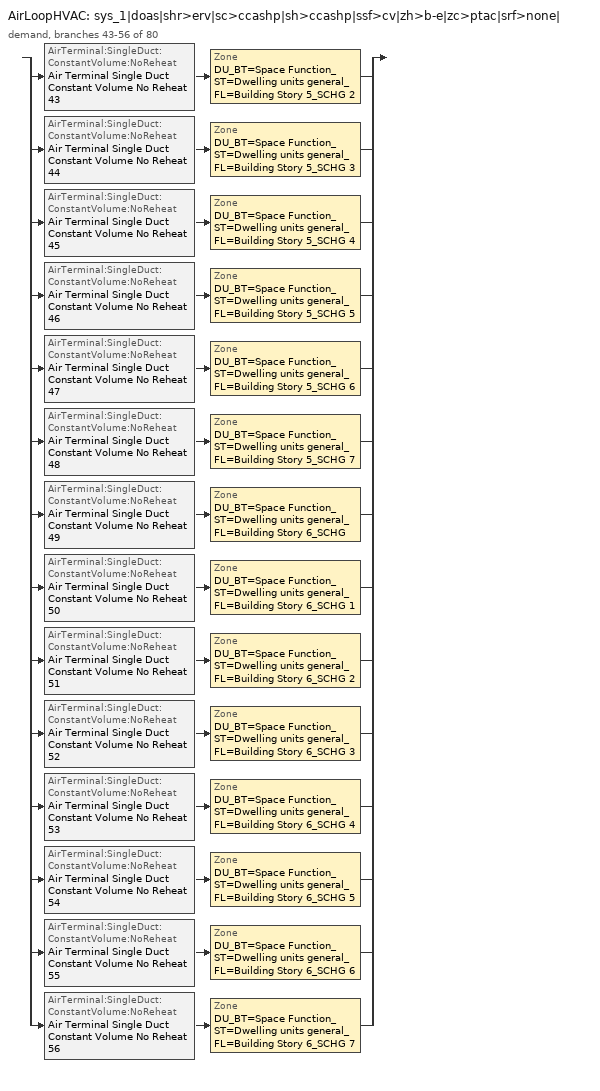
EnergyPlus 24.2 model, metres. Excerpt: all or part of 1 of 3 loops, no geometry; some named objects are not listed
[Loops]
AirLoopHVAC 'sys_1|doas|shr>erv|sc>ccashp|sh>ccashp|ssf>cv|zh>b-e|zc>ptac|srf>none|'
 demand, branches 43-56 of 80: split
  | AirTerminal:SingleDuct:ConstantVolume:NoReheat 'Air Terminal Single Duct Constant Volume No Reheat 43' > Zone 'DU_BT=Space Function_ST=Dwelling units general_FL=Building Story 5_SCHG 2'
  | AirTerminal:SingleDuct:ConstantVolume:NoReheat 'Air Terminal Single Duct Constant Volume No Reheat 44' > Zone 'DU_BT=Space Function_ST=Dwelling units general_FL=Building Story 5_SCHG 3'
  | AirTerminal:SingleDuct:ConstantVolume:NoReheat 'Air Terminal Single Duct Constant Volume No Reheat 45' > Zone 'DU_BT=Space Function_ST=Dwelling units general_FL=Building Story 5_SCHG 4'
  | AirTerminal:SingleDuct:ConstantVolume:NoReheat 'Air Terminal Single Duct Constant Volume No Reheat 46' > Zone 'DU_BT=Space Function_ST=Dwelling units general_FL=Building Story 5_SCHG 5'
  | AirTerminal:SingleDuct:ConstantVolume:NoReheat 'Air Terminal Single Duct Constant Volume No Reheat 47' > Zone 'DU_BT=Space Function_ST=Dwelling units general_FL=Building Story 5_SCHG 6'
  | AirTerminal:SingleDuct:ConstantVolume:NoReheat 'Air Terminal Single Duct Constant Volume No Reheat 48' > Zone 'DU_BT=Space Function_ST=Dwelling units general_FL=Building Story 5_SCHG 7'
  | AirTerminal:SingleDuct:ConstantVolume:NoReheat 'Air Terminal Single Duct Constant Volume No Reheat 49' > Zone 'DU_BT=Space Function_ST=Dwelling units general_FL=Building Story 6_SCHG'
  | AirTerminal:SingleDuct:ConstantVolume:NoReheat 'Air Terminal Single Duct Constant Volume No Reheat 50' > Zone 'DU_BT=Space Function_ST=Dwelling units general_FL=Building Story 6_SCHG 1'
  | AirTerminal:SingleDuct:ConstantVolume:NoReheat 'Air Terminal Single Duct Constant Volume No Reheat 51' > Zone 'DU_BT=Space Function_ST=Dwelling units general_FL=Building Story 6_SCHG 2'
  | AirTerminal:SingleDuct:ConstantVolume:NoReheat 'Air Terminal Single Duct Constant Volume No Reheat 52' > Zone 'DU_BT=Space Function_ST=Dwelling units general_FL=Building Story 6_SCHG 3'
  | AirTerminal:SingleDuct:ConstantVolume:NoReheat 'Air Terminal Single Duct Constant Volume No Reheat 53' > Zone 'DU_BT=Space Function_ST=Dwelling units general_FL=Building Story 6_SCHG 4'
  | AirTerminal:SingleDuct:ConstantVolume:NoReheat 'Air Terminal Single Duct Constant Volume No Reheat 54' > Zone 'DU_BT=Space Function_ST=Dwelling units general_FL=Building Story 6_SCHG 5'
  | AirTerminal:SingleDuct:ConstantVolume:NoReheat 'Air Terminal Single Duct Constant Volume No Reheat 55' > Zone 'DU_BT=Space Function_ST=Dwelling units general_FL=Building Story 6_SCHG 6'
  | AirTerminal:SingleDuct:ConstantVolume:NoReheat 'Air Terminal Single Duct Constant Volume No Reheat 56' > Zone 'DU_BT=Space Function_ST=Dwelling units general_FL=Building Story 6_SCHG 7'
[ZoneControl:Thermostat] Temperature Difference Between Cutout And Setpoint {deltaC}=0
Name | Zone or ZoneList | Control Type Schedule | Control 1
DU_BT=Space Function_ST=Dwelling units general_FL=Building Story 5_SCHG 2 Thermostat | DU_BT=Space Function_ST=Dwelling units general_FL=Building Story 5_SCHG 2 | DU_BT=Space Function_ST=Dwelling units general_FL=Building Story 5_SCHG 2 Thermostat Schedule | Space Function Dwelling units general Thermostat 179
DU_BT=Space Function_ST=Dwelling units general_FL=Building Story 5_SCHG 3 Thermostat | DU_BT=Space Function_ST=Dwelling units general_FL=Building Story 5_SCHG 3 | DU_BT=Space Function_ST=Dwelling units general_FL=Building Story 5_SCHG 3 Thermostat Schedule | Space Function Dwelling units general Thermostat 194
DU_BT=Space Function_ST=Dwelling units general_FL=Building Story 5_SCHG 4 Thermostat | DU_BT=Space Function_ST=Dwelling units general_FL=Building Story 5_SCHG 4 | DU_BT=Space Function_ST=Dwelling units general_FL=Building Story 5_SCHG 4 Thermostat Schedule | Space Function Dwelling units general Thermostat 198
DU_BT=Space Function_ST=Dwelling units general_FL=Building Story 5_SCHG 5 Thermostat | DU_BT=Space Function_ST=Dwelling units general_FL=Building Story 5_SCHG 5 | DU_BT=Space Function_ST=Dwelling units general_FL=Building Story 5_SCHG 5 Thermostat Schedule | Space Function Dwelling units general Thermostat 200
DU_BT=Space Function_ST=Dwelling units general_FL=Building Story 5_SCHG 6 Thermostat | DU_BT=Space Function_ST=Dwelling units general_FL=Building Story 5_SCHG 6 | DU_BT=Space Function_ST=Dwelling units general_FL=Building Story 5_SCHG 6 Thermostat Schedule | Space Function Dwelling units general Thermostat 225
DU_BT=Space Function_ST=Dwelling units general_FL=Building Story 5_SCHG 7 Thermostat | DU_BT=Space Function_ST=Dwelling units general_FL=Building Story 5_SCHG 7 | DU_BT=Space Function_ST=Dwelling units general_FL=Building Story 5_SCHG 7 Thermostat Schedule | Space Function Dwelling units general Thermostat 233
DU_BT=Space Function_ST=Dwelling units general_FL=Building Story 6_SCHG Thermostat | DU_BT=Space Function_ST=Dwelling units general_FL=Building Story 6_SCHG | DU_BT=Space Function_ST=Dwelling units general_FL=Building Story 6_SCHG Thermostat Schedule | Space Function Dwelling units general Thermostat 164
DU_BT=Space Function_ST=Dwelling units general_FL=Building Story 6_SCHG 1 Thermostat | DU_BT=Space Function_ST=Dwelling units general_FL=Building Story 6_SCHG 1 | DU_BT=Space Function_ST=Dwelling units general_FL=Building Story 6_SCHG 1 Thermostat Schedule | Space Function Dwelling units general Thermostat 176
DU_BT=Space Function_ST=Dwelling units general_FL=Building Story 6_SCHG 2 Thermostat | DU_BT=Space Function_ST=Dwelling units general_FL=Building Story 6_SCHG 2 | DU_BT=Space Function_ST=Dwelling units general_FL=Building Story 6_SCHG 2 Thermostat Schedule | Space Function Dwelling units general Thermostat 192
DU_BT=Space Function_ST=Dwelling units general_FL=Building Story 6_SCHG 3 Thermostat | DU_BT=Space Function_ST=Dwelling units general_FL=Building Story 6_SCHG 3 | DU_BT=Space Function_ST=Dwelling units general_FL=Building Story 6_SCHG 3 Thermostat Schedule | Space Function Dwelling units general Thermostat 193
DU_BT=Space Function_ST=Dwelling units general_FL=Building Story 6_SCHG 4 Thermostat | DU_BT=Space Function_ST=Dwelling units general_FL=Building Story 6_SCHG 4 | DU_BT=Space Function_ST=Dwelling units general_FL=Building Story 6_SCHG 4 Thermostat Schedule | Space Function Dwelling units general Thermostat 197
DU_BT=Space Function_ST=Dwelling units general_FL=Building Story 6_SCHG 5 Thermostat | DU_BT=Space Function_ST=Dwelling units general_FL=Building Story 6_SCHG 5 | DU_BT=Space Function_ST=Dwelling units general_FL=Building Story 6_SCHG 5 Thermostat Schedule | Space Function Dwelling units general Thermostat 199
DU_BT=Space Function_ST=Dwelling units general_FL=Building Story 6_SCHG 6 Thermostat | DU_BT=Space Function_ST=Dwelling units general_FL=Building Story 6_SCHG 6 | DU_BT=Space Function_ST=Dwelling units general_FL=Building Story 6_SCHG 6 Thermostat Schedule | Space Function Dwelling units general Thermostat 203
DU_BT=Space Function_ST=Dwelling units general_FL=Building Story 6_SCHG 7 Thermostat | DU_BT=Space Function_ST=Dwelling units general_FL=Building Story 6_SCHG 7 | DU_BT=Space Function_ST=Dwelling units general_FL=Building Story 6_SCHG 7 Thermostat Schedule | Space Function Dwelling units general Thermostat 210
[ThermostatSetpoint:DualSetpoint] Heating Setpoint Temperature Schedule=NECB-G-Thermostat Setpoint-Heating; Cooling Setpoint Temperature Schedule=NECB-G-Thermostat Setpoint-Cooling
Space Function Dwelling units general Thermostat 179; Space Function Dwelling units general Thermostat 194; Space Function Dwelling units general Thermostat 198; Space Function Dwelling units general Thermostat 200; Space Function Dwelling units general Thermostat 225; Space Function Dwelling units general Thermostat 233; Space Function Dwelling units general Thermostat 164; Space Function Dwelling units general Thermostat 176; Space Function Dwelling units general Thermostat 192; Space Function Dwelling units general Thermostat 193; Space Function Dwelling units general Thermostat 197; Space Function Dwelling units general Thermostat 199; Space Function Dwelling units general Thermostat 203; Space Function Dwelling units general Thermostat 210
[AirTerminal:SingleDuct:ConstantVolume:NoReheat] Availability Schedule=Always On Discrete; Maximum Air Flow Rate {m3/s}=AutoSize
Air Terminal Single Duct Constant Volume No Reheat 43; Air Terminal Single Duct Constant Volume No Reheat 44; Air Terminal Single Duct Constant Volume No Reheat 45; Air Terminal Single Duct Constant Volume No Reheat 46; Air Terminal Single Duct Constant Volume No Reheat 47; Air Terminal Single Duct Constant Volume No Reheat 48; Air Terminal Single Duct Constant Volume No Reheat 49; Air Terminal Single Duct Constant Volume No Reheat 50; Air Terminal Single Duct Constant Volume No Reheat 51; Air Terminal Single Duct Constant Volume No Reheat 52; Air Terminal Single Duct Constant Volume No Reheat 53; Air Terminal Single Duct Constant Volume No Reheat 54; Air Terminal Single Duct Constant Volume No Reheat 55; Air Terminal Single Duct Constant Volume No Reheat 56
[ZoneHVAC:PackagedTerminalAirConditioner] Availability Schedule=Always On Discrete; Cooling Supply Air Flow Rate {m3/s}=Autosize; Heating Supply Air Flow Rate {m3/s}=Autosize; No Load Supply Air Flow Rate {m3/s}=Autosize; No Load Supply Air Flow Rate Control Set To Low Speed=Yes; Cooling Outdoor Air Flow Rate {m3/s}=1e-06; Heating Outdoor Air Flow Rate {m3/s}=1e-06; No Load Outdoor Air Flow Rate {m3/s}=1e-06; Fan Placement=DrawThrough; Supply Air Fan Operating Mode Schedule=Always Off Discrete
Name | Supply Air Fan | Heating Coil | Cooling Coil
ZoneHVACPackagedTerminalAirConditioner 42 | FanOnOff 42 | CoilHeatingElectric 43 | CoilCoolingDXSingleSpeed_PTAC 42 16kBtu/hr 9.5EER
ZoneHVACPackagedTerminalAirConditioner 43 | FanOnOff 43 | CoilHeatingElectric 44 | CoilCoolingDXSingleSpeed_PTAC 43 25kBtu/hr 9.5EER
ZoneHVACPackagedTerminalAirConditioner 44 | FanOnOff 44 | CoilHeatingElectric 45 | CoilCoolingDXSingleSpeed_PTAC 44 15kBtu/hr 9.5EER
ZoneHVACPackagedTerminalAirConditioner 45 | FanOnOff 45 | CoilHeatingElectric 46 | CoilCoolingDXSingleSpeed_PTAC 45 25kBtu/hr 9.5EER
ZoneHVACPackagedTerminalAirConditioner 46 | FanOnOff 46 | CoilHeatingElectric 47 | CoilCoolingDXSingleSpeed_PTAC 46 25kBtu/hr 9.5EER
ZoneHVACPackagedTerminalAirConditioner 47 | FanOnOff 47 | CoilHeatingElectric 48 | CoilCoolingDXSingleSpeed_PTAC 47 15kBtu/hr 9.5EER
ZoneHVACPackagedTerminalAirConditioner 48 | FanOnOff 48 | CoilHeatingElectric 49 | CoilCoolingDXSingleSpeed_PTAC 48 26kBtu/hr 9.5EER
ZoneHVACPackagedTerminalAirConditioner 49 | FanOnOff 49 | CoilHeatingElectric 50 | CoilCoolingDXSingleSpeed_PTAC 49 16kBtu/hr 9.5EER
ZoneHVACPackagedTerminalAirConditioner 50 | FanOnOff 50 | CoilHeatingElectric 51 | CoilCoolingDXSingleSpeed_PTAC 50 26kBtu/hr 9.5EER
ZoneHVACPackagedTerminalAirConditioner 51 | FanOnOff 51 | CoilHeatingElectric 52 | CoilCoolingDXSingleSpeed_PTAC 51 16kBtu/hr 9.5EER
ZoneHVACPackagedTerminalAirConditioner 52 | FanOnOff 52 | CoilHeatingElectric 53 | CoilCoolingDXSingleSpeed_PTAC 52 26kBtu/hr 9.5EER
ZoneHVACPackagedTerminalAirConditioner 53 | FanOnOff 53 | CoilHeatingElectric 54 | CoilCoolingDXSingleSpeed_PTAC 53 26kBtu/hr 9.5EER
ZoneHVACPackagedTerminalAirConditioner 54 | FanOnOff 54 | CoilHeatingElectric 55 | CoilCoolingDXSingleSpeed_PTAC 54 16kBtu/hr 9.5EER
ZoneHVACPackagedTerminalAirConditioner 55 | FanOnOff 55 | CoilHeatingElectric 56 | CoilCoolingDXSingleSpeed_PTAC 55 16kBtu/hr 9.5EER
[Fan:OnOff] Availability Schedule=Always On Discrete; Fan Total Efficiency=0.39975; Pressure Rise {Pa}=331.288; Maximum Flow Rate {m3/s}=Autosize; Motor Efficiency=0.615; Motor In Airstream Fraction=1
Name | Fan Power Ratio Function of Speed Ratio Curve | Fan Efficiency Ratio Function of Speed Ratio Curve
FanOnOff 42 | Fan On Off Power Curve 42 | Fan On Off Efficiency Curve 42
FanOnOff 43 | Fan On Off Power Curve 43 | Fan On Off Efficiency Curve 43
FanOnOff 44 | Fan On Off Power Curve 44 | Fan On Off Efficiency Curve 44
FanOnOff 45 | Fan On Off Power Curve 45 | Fan On Off Efficiency Curve 45
FanOnOff 46 | Fan On Off Power Curve 46 | Fan On Off Efficiency Curve 46
FanOnOff 47 | Fan On Off Power Curve 47 | Fan On Off Efficiency Curve 47
FanOnOff 48 | Fan On Off Power Curve 48 | Fan On Off Efficiency Curve 48
FanOnOff 49 | Fan On Off Power Curve 49 | Fan On Off Efficiency Curve 49
FanOnOff 50 | Fan On Off Power Curve 50 | Fan On Off Efficiency Curve 50
FanOnOff 51 | Fan On Off Power Curve 51 | Fan On Off Efficiency Curve 51
FanOnOff 52 | Fan On Off Power Curve 52 | Fan On Off Efficiency Curve 52
FanOnOff 53 | Fan On Off Power Curve 53 | Fan On Off Efficiency Curve 53
FanOnOff 54 | Fan On Off Power Curve 54 | Fan On Off Efficiency Curve 54
FanOnOff 55 | Fan On Off Power Curve 55 | Fan On Off Efficiency Curve 55
[Coil:Heating:Electric] Availability Schedule=Always Off Discrete; Efficiency=1; Nominal Capacity {W}=Autosize
CoilHeatingElectric 43; CoilHeatingElectric 44; CoilHeatingElectric 45; CoilHeatingElectric 46; CoilHeatingElectric 47; CoilHeatingElectric 48; CoilHeatingElectric 49; CoilHeatingElectric 50; CoilHeatingElectric 51; CoilHeatingElectric 52; CoilHeatingElectric 53; CoilHeatingElectric 54; CoilHeatingElectric 55; CoilHeatingElectric 56
[Coil:Cooling:DX:SingleSpeed] Availability Schedule=Always On Discrete; Gross Rated Total Cooling Capacity {W}=Autosize; Gross Rated Sensible Heat Ratio=Autosize; Gross Rated Cooling COP {W/W}=3.3002; Rated Air Flow Rate {m3/s}=Autosize; Rated Evaporator Fan Power Per Volume Flow Rate 2017 {W/(m3/s)}=773.3; Rated Evaporator Fan Power Per Volume Flow Rate 2023 {W/(m3/s)}=934.4; Total Cooling Capacity Function of Temperature Curve=DXCOOL-NECB2011-REF-CAPFT; Total Cooling Capacity Function of Flow Fraction Curve=DXCOOL-NECB2011-REF-CAPFFLOW; Energy Input Ratio Function of Temperature Curve=DXCOOL-NECB2011-REF-COOLEIRFT; Energy Input Ratio Function of Flow Fraction Curve=DXCOOL-NECB2011-REF-COOLEIRFFLOW; Part Load Fraction Correlation Curve=DXCOOL-NECB2011-REF-COOLPLFFPLR; Minimum Outdoor Dry-Bulb Temperature for Compressor Operation {C}=-25; Nominal Time for Condensate Removal to Begin {s}=0; Ratio of Initial Moisture Evaporation Rate and Steady State Latent Capacity=0; Maximum Cycling Rate {cycles/hr}=0; Latent Capacity Time Constant {s}=0; Condenser Type=AirCooled; Evaporative Condenser Effectiveness=0.9; Evaporative Condenser Air Flow Rate {m3/s}=Autosize; Evaporative Condenser Pump Rated Power Consumption {W}=Autosize; Crankcase Heater Capacity {W}=1e-06; Maximum Outdoor Dry-Bulb Temperature for Crankcase Heater Operation {C}=10; Basin Heater Capacity {W/K}=0; Basin Heater Setpoint Temperature {C}=2
CoilCoolingDXSingleSpeed_PTAC 42 16kBtu/hr 9.5EER; CoilCoolingDXSingleSpeed_PTAC 43 25kBtu/hr 9.5EER; CoilCoolingDXSingleSpeed_PTAC 44 15kBtu/hr 9.5EER; CoilCoolingDXSingleSpeed_PTAC 45 25kBtu/hr 9.5EER; CoilCoolingDXSingleSpeed_PTAC 46 25kBtu/hr 9.5EER; CoilCoolingDXSingleSpeed_PTAC 47 15kBtu/hr 9.5EER; CoilCoolingDXSingleSpeed_PTAC 48 26kBtu/hr 9.5EER; CoilCoolingDXSingleSpeed_PTAC 49 16kBtu/hr 9.5EER; CoilCoolingDXSingleSpeed_PTAC 50 26kBtu/hr 9.5EER; CoilCoolingDXSingleSpeed_PTAC 51 16kBtu/hr 9.5EER; CoilCoolingDXSingleSpeed_PTAC 52 26kBtu/hr 9.5EER; CoilCoolingDXSingleSpeed_PTAC 53 26kBtu/hr 9.5EER; CoilCoolingDXSingleSpeed_PTAC 54 16kBtu/hr 9.5EER; CoilCoolingDXSingleSpeed_PTAC 55 16kBtu/hr 9.5EER
[ZoneHVAC:Baseboard:Convective:Electric] Availability Schedule=Always On Discrete; Heating Design Capacity {W}=Autosize; Efficiency=1
ZoneHVACBaseboardConvectiveElectric 42; ZoneHVACBaseboardConvectiveElectric 43; ZoneHVACBaseboardConvectiveElectric 44; ZoneHVACBaseboardConvectiveElectric 45; ZoneHVACBaseboardConvectiveElectric 46; ZoneHVACBaseboardConvectiveElectric 47; ZoneHVACBaseboardConvectiveElectric 48; ZoneHVACBaseboardConvectiveElectric 49; ZoneHVACBaseboardConvectiveElectric 50; ZoneHVACBaseboardConvectiveElectric 51; ZoneHVACBaseboardConvectiveElectric 52; ZoneHVACBaseboardConvectiveElectric 53; ZoneHVACBaseboardConvectiveElectric 54; ZoneHVACBaseboardConvectiveElectric 55
[Zone equipment]
DU_BT=Space Function_ST=Dwelling units general_FL=Building Story 5_SCHG 2: Air Terminal Single Duct Constant Volume No Reheat 43, ZoneHVACPackagedTerminalAirConditioner 42, ZoneHVACBaseboardConvectiveElectric 42
DU_BT=Space Function_ST=Dwelling units general_FL=Building Story 5_SCHG 3: Air Terminal Single Duct Constant Volume No Reheat 44, ZoneHVACPackagedTerminalAirConditioner 43, ZoneHVACBaseboardConvectiveElectric 43
DU_BT=Space Function_ST=Dwelling units general_FL=Building Story 5_SCHG 4: Air Terminal Single Duct Constant Volume No Reheat 45, ZoneHVACPackagedTerminalAirConditioner 44, ZoneHVACBaseboardConvectiveElectric 44
DU_BT=Space Function_ST=Dwelling units general_FL=Building Story 5_SCHG 5: Air Terminal Single Duct Constant Volume No Reheat 46, ZoneHVACPackagedTerminalAirConditioner 45, ZoneHVACBaseboardConvectiveElectric 45
DU_BT=Space Function_ST=Dwelling units general_FL=Building Story 5_SCHG 6: Air Terminal Single Duct Constant Volume No Reheat 47, ZoneHVACPackagedTerminalAirConditioner 46, ZoneHVACBaseboardConvectiveElectric 46
DU_BT=Space Function_ST=Dwelling units general_FL=Building Story 5_SCHG 7: Air Terminal Single Duct Constant Volume No Reheat 48, ZoneHVACPackagedTerminalAirConditioner 47, ZoneHVACBaseboardConvectiveElectric 47
DU_BT=Space Function_ST=Dwelling units general_FL=Building Story 6_SCHG: Air Terminal Single Duct Constant Volume No Reheat 49, ZoneHVACPackagedTerminalAirConditioner 48, ZoneHVACBaseboardConvectiveElectric 48
DU_BT=Space Function_ST=Dwelling units general_FL=Building Story 6_SCHG 1: Air Terminal Single Duct Constant Volume No Reheat 50, ZoneHVACPackagedTerminalAirConditioner 49, ZoneHVACBaseboardConvectiveElectric 49
DU_BT=Space Function_ST=Dwelling units general_FL=Building Story 6_SCHG 2: Air Terminal Single Duct Constant Volume No Reheat 51, ZoneHVACPackagedTerminalAirConditioner 50, ZoneHVACBaseboardConvectiveElectric 50
DU_BT=Space Function_ST=Dwelling units general_FL=Building Story 6_SCHG 3: Air Terminal Single Duct Constant Volume No Reheat 52, ZoneHVACPackagedTerminalAirConditioner 51, ZoneHVACBaseboardConvectiveElectric 51
DU_BT=Space Function_ST=Dwelling units general_FL=Building Story 6_SCHG 4: Air Terminal Single Duct Constant Volume No Reheat 53, ZoneHVACPackagedTerminalAirConditioner 52, ZoneHVACBaseboardConvectiveElectric 52
DU_BT=Space Function_ST=Dwelling units general_FL=Building Story 6_SCHG 5: Air Terminal Single Duct Constant Volume No Reheat 54, ZoneHVACPackagedTerminalAirConditioner 53, ZoneHVACBaseboardConvectiveElectric 53
DU_BT=Space Function_ST=Dwelling units general_FL=Building Story 6_SCHG 6: Air Terminal Single Duct Constant Volume No Reheat 55, ZoneHVACPackagedTerminalAirConditioner 54, ZoneHVACBaseboardConvectiveElectric 54
DU_BT=Space Function_ST=Dwelling units general_FL=Building Story 6_SCHG 7: Air Terminal Single Duct Constant Volume No Reheat 56, ZoneHVACPackagedTerminalAirConditioner 55, ZoneHVACBaseboardConvectiveElectric 55
[Sizing:Zone] Zone Cooling Design Supply Air Temperature Input Method=TemperatureDifference; Zone Cooling Design Supply Air Temperature {C}=13; Zone Cooling Design Supply Air Temperature Difference {deltaC}=11; Zone Heating Design Supply Air Temperature Input Method=TemperatureDifference; Zone Heating Design Supply Air Temperature {C}=43; Zone Heating Design Supply Air Temperature Difference {deltaC}=21; Zone Cooling Design Supply Air Humidity Ratio {kgWater/kgDryAir}=0.0085; Zone Heating Design Supply Air Humidity Ratio {kgWater/kgDryAir}=0.008; Zone Heating Sizing Factor=1.3; Zone Cooling Sizing Factor=1.1; Cooling Design Air Flow Method=DesignDay; Cooling Design Air Flow Rate {m3/s}=0; Cooling Minimum Air Flow per Zone Floor Area {m3/s-m2}=0.000762; Cooling Minimum Air Flow {m3/s}=0; Cooling Minimum Air Flow Fraction=0; Heating Design Air Flow Method=DesignDay; Heating Design Air Flow Rate {m3/s}=0; Heating Maximum Air Flow per Zone Floor Area {m3/s-m2}=0.002032; Heating Maximum Air Flow {m3/s}=0.141576; Heating Maximum Air Flow Fraction=0.3; Account for Dedicated Outdoor Air System=No; Zone Load Sizing Method=Sensible Load Only No Latent Load; Zone Latent Cooling Design Supply Air Humidity Ratio Input Method=HumidityRatioDifference; Zone Cooling Design Supply Air Humidity Ratio Difference {kgWater/kgDryAir}=0.005; Zone Latent Heating Design Supply Air Humidity Ratio Input Method=HumidityRatioDifference; Zone Humidification Design Supply Air Humidity Ratio Difference {kgWater/kgDryAir}=0.005; Type of Space Sum to Use=Coincident
Name | Design Specification Outdoor Air Object
DU_BT=Space Function_ST=Dwelling units general_FL=Building Story 5_SCHG 2 | DU_BT=Space Function_ST=Dwelling units general_FL=Building Story 5_SCHG 2 DSOA Space List
DU_BT=Space Function_ST=Dwelling units general_FL=Building Story 5_SCHG 3 | DU_BT=Space Function_ST=Dwelling units general_FL=Building Story 5_SCHG 3 DSOA Space List
DU_BT=Space Function_ST=Dwelling units general_FL=Building Story 5_SCHG 4 | DU_BT=Space Function_ST=Dwelling units general_FL=Building Story 5_SCHG 4 DSOA Space List
DU_BT=Space Function_ST=Dwelling units general_FL=Building Story 5_SCHG 5 | DU_BT=Space Function_ST=Dwelling units general_FL=Building Story 5_SCHG 5 DSOA Space List
DU_BT=Space Function_ST=Dwelling units general_FL=Building Story 5_SCHG 6 | DU_BT=Space Function_ST=Dwelling units general_FL=Building Story 5_SCHG 6 DSOA Space List
DU_BT=Space Function_ST=Dwelling units general_FL=Building Story 5_SCHG 7 | DU_BT=Space Function_ST=Dwelling units general_FL=Building Story 5_SCHG 7 DSOA Space List
DU_BT=Space Function_ST=Dwelling units general_FL=Building Story 6_SCHG | DU_BT=Space Function_ST=Dwelling units general_FL=Building Story 6_SCHG DSOA Space List
DU_BT=Space Function_ST=Dwelling units general_FL=Building Story 6_SCHG 1 | DU_BT=Space Function_ST=Dwelling units general_FL=Building Story 6_SCHG 1 DSOA Space List
DU_BT=Space Function_ST=Dwelling units general_FL=Building Story 6_SCHG 2 | DU_BT=Space Function_ST=Dwelling units general_FL=Building Story 6_SCHG 2 DSOA Space List
DU_BT=Space Function_ST=Dwelling units general_FL=Building Story 6_SCHG 3 | DU_BT=Space Function_ST=Dwelling units general_FL=Building Story 6_SCHG 3 DSOA Space List
DU_BT=Space Function_ST=Dwelling units general_FL=Building Story 6_SCHG 4 | DU_BT=Space Function_ST=Dwelling units general_FL=Building Story 6_SCHG 4 DSOA Space List
DU_BT=Space Function_ST=Dwelling units general_FL=Building Story 6_SCHG 5 | DU_BT=Space Function_ST=Dwelling units general_FL=Building Story 6_SCHG 5 DSOA Space List
DU_BT=Space Function_ST=Dwelling units general_FL=Building Story 6_SCHG 6 | DU_BT=Space Function_ST=Dwelling units general_FL=Building Story 6_SCHG 6 DSOA Space List
DU_BT=Space Function_ST=Dwelling units general_FL=Building Story 6_SCHG 7 | DU_BT=Space Function_ST=Dwelling units general_FL=Building Story 6_SCHG 7 DSOA Space List
[DesignSpecification:OutdoorAir]
Space Function Dwelling units general Ventilation: Outdoor Air Method=Sum; Outdoor Air Flow per Person {m3/s-person}=0.00235974; Outdoor Air Flow per Zone Floor Area {m3/s-m2}=0.0003048; Outdoor Air Flow per Zone {m3/s}=0; Outdoor Air Flow Air Changes per Hour {1/hr}=0
[DesignSpecification:OutdoorAir:SpaceList] Space Design Specification Outdoor Air Object Name 1=Space Function Dwelling units general Ventilation
Name | Space Name 1
DU_BT=Space Function_ST=Dwelling units general_FL=Building Story 5_SCHG 2 DSOA Space List | M S1 Apartment
DU_BT=Space Function_ST=Dwelling units general_FL=Building Story 5_SCHG 3 DSOA Space List | M NW Apartment
DU_BT=Space Function_ST=Dwelling units general_FL=Building Story 5_SCHG 4 DSOA Space List | M N1 Apartment
DU_BT=Space Function_ST=Dwelling units general_FL=Building Story 5_SCHG 5 DSOA Space List | M NE Apartment
DU_BT=Space Function_ST=Dwelling units general_FL=Building Story 5_SCHG 6 DSOA Space List | M SW Apartment
DU_BT=Space Function_ST=Dwelling units general_FL=Building Story 5_SCHG 7 DSOA Space List | M N2 Apartment
DU_BT=Space Function_ST=Dwelling units general_FL=Building Story 6_SCHG DSOA Space List | F6 NW Apartment
DU_BT=Space Function_ST=Dwelling units general_FL=Building Story 6_SCHG 1 DSOA Space List | F6 N2 Apartment
DU_BT=Space Function_ST=Dwelling units general_FL=Building Story 6_SCHG 2 DSOA Space List | F6 SW Apartment
DU_BT=Space Function_ST=Dwelling units general_FL=Building Story 6_SCHG 3 DSOA Space List | F6 N1 Apartment
DU_BT=Space Function_ST=Dwelling units general_FL=Building Story 6_SCHG 4 DSOA Space List | F6 SE Apartment
DU_BT=Space Function_ST=Dwelling units general_FL=Building Story 6_SCHG 5 DSOA Space List | F6 NE Apartment
DU_BT=Space Function_ST=Dwelling units general_FL=Building Story 6_SCHG 6 DSOA Space List | F6 S1 Apartment
DU_BT=Space Function_ST=Dwelling units general_FL=Building Story 6_SCHG 7 DSOA Space List | F6 S2 Apartment
[Schedule:Day:Interval]
NECB-G-Thermostat Setpoint-Heating Sun|Hol Day; NECB-G-Thermostat Setpoint-Heating Default|Wkdy Day; NECB-G-Thermostat Setpoint-Heating Sat Day; NECB-G-Thermostat Setpoint-Heating Default: No, 01:00, 22, 07:00, 18, 08:00, 20, 24:00, 22
NECB-G-Thermostat Setpoint-Cooling Sun|Hol Day; NECB-G-Thermostat Setpoint-Cooling Default|Wkdy Day; NECB-G-Thermostat Setpoint-Cooling Sat Day; NECB-G-Thermostat Setpoint-Cooling Default: No, 24:00, 24
[Schedule:Week:Daily]
NECB-G-Thermostat Setpoint-Heating Week Rule - Jan1-Dec31: NECB-G-Thermostat Setpoint-Heating Sun|Hol Day, NECB-G-Thermostat Setpoint-Heating Default|Wkdy Day, NECB-G-Thermostat Setpoint-Heating Default|Wkdy Day, NECB-G-Thermostat Setpoint-Heating Default|Wkdy Day, NECB-G-Thermostat Setpoint-Heating Default|Wkdy Day, NECB-G-Thermostat Setpoint-Heating Default|Wkdy Day, NECB-G-Thermostat Setpoint-Heating Sat Day, NECB-G-Thermostat Setpoint-Heating Default, NECB-G-Thermostat Setpoint-Heating Default, NECB-G-Thermostat Setpoint-Heating Default, NECB-G-Thermostat Setpoint-Heating Default, NECB-G-Thermostat Setpoint-Heating Default
NECB-G-Thermostat Setpoint-Cooling Week Rule - Jan1-Dec31: NECB-G-Thermostat Setpoint-Cooling Sun|Hol Day, NECB-G-Thermostat Setpoint-Cooling Default|Wkdy Day, NECB-G-Thermostat Setpoint-Cooling Default|Wkdy Day, NECB-G-Thermostat Setpoint-Cooling Default|Wkdy Day, NECB-G-Thermostat Setpoint-Cooling Default|Wkdy Day, NECB-G-Thermostat Setpoint-Cooling Default|Wkdy Day, NECB-G-Thermostat Setpoint-Cooling Sat Day, NECB-G-Thermostat Setpoint-Cooling Default, NECB-G-Thermostat Setpoint-Cooling Default, NECB-G-Thermostat Setpoint-Cooling Default, NECB-G-Thermostat Setpoint-Cooling Default, NECB-G-Thermostat Setpoint-Cooling Default
[Schedule:Year]
NECB-G-Thermostat Setpoint-Heating: NECB-G-Thermostat Setpoint-Heating Week Rule - Jan1-Dec31, 1, 1, 12, 31
NECB-G-Thermostat Setpoint-Cooling: NECB-G-Thermostat Setpoint-Cooling Week Rule - Jan1-Dec31, 1, 1, 12, 31
[Schedule:Compact]
DU_BT=Space Function_ST=Dwelling units general_FL=Building Story 5_SCHG 2 Thermostat Schedule; DU_BT=Space Function_ST=Dwelling units general_FL=Building Story 5_SCHG 3 Thermostat Schedule; DU_BT=Space Function_ST=Dwelling units general_FL=Building Story 5_SCHG 4 Thermostat Schedule; DU_BT=Space Function_ST=Dwelling units general_FL=Building Story 5_SCHG 5 Thermostat Schedule; DU_BT=Space Function_ST=Dwelling units general_FL=Building Story 5_SCHG 6 Thermostat Schedule; DU_BT=Space Function_ST=Dwelling units general_FL=Building Story 5_SCHG 7 Thermostat Schedule; DU_BT=Space Function_ST=Dwelling units general_FL=Building Story 6_SCHG Thermostat Schedule; DU_BT=Space Function_ST=Dwelling units general_FL=Building Story 6_SCHG 1 Thermostat Schedule; DU_BT=Space Function_ST=Dwelling units general_FL=Building Story 6_SCHG 2 Thermostat Schedule; DU_BT=Space Function_ST=Dwelling units general_FL=Building Story 6_SCHG 3 Thermostat Schedule; DU_BT=Space Function_ST=Dwelling units general_FL=Building Story 6_SCHG 4 Thermostat Schedule; DU_BT=Space Function_ST=Dwelling units general_FL=Building Story 6_SCHG 5 Thermostat Schedule; DU_BT=Space Function_ST=Dwelling units general_FL=Building Story 6_SCHG 6 Thermostat Schedule; DU_BT=Space Function_ST=Dwelling units general_FL=Building Story 6_SCHG 7 Thermostat Schedule: Through: 12/31, For: AllDays, Until: 24:00, 4
[Schedule:Constant]
Name | Hourly Value
Always On Discrete | 1
Always Off Discrete | 0
[Curve:Exponent] Coefficient1 Constant=1; Coefficient2 Constant=0; Coefficient3 Constant=0; Minimum Value of x {BasedOnField A2}=0; Maximum Value of x {BasedOnField A2}=1
Fan On Off Power Curve 42; Fan On Off Power Curve 43; Fan On Off Power Curve 44; Fan On Off Power Curve 45; Fan On Off Power Curve 46; Fan On Off Power Curve 47; Fan On Off Power Curve 48; Fan On Off Power Curve 49; Fan On Off Power Curve 50; Fan On Off Power Curve 51; Fan On Off Power Curve 52; Fan On Off Power Curve 53; Fan On Off Power Curve 54; Fan On Off Power Curve 55
[Curve:Cubic] Maximum Value of x {BasedOnField A2}=1
Name | Coefficient1 Constant | Coefficient2 x | Coefficient3 x**2 | Coefficient4 x**3 | Minimum Value of x {BasedOnField A2}
DXCOOL-NECB2011-REF-COOLPLFFPLR | 0.0277 | 4.9151 | -8.184 | 4.2702 | 0.7
Fan On Off Efficiency Curve 42; Fan On Off Efficiency Curve 43; Fan On Off Efficiency Curve 44; Fan On Off Efficiency Curve 45; Fan On Off Efficiency Curve 46; Fan On Off Efficiency Curve 47; Fan On Off Efficiency Curve 48; Fan On Off Efficiency Curve 49; Fan On Off Efficiency Curve 50; Fan On Off Efficiency Curve 51; Fan On Off Efficiency Curve 52; Fan On Off Efficiency Curve 53; Fan On Off Efficiency Curve 54; Fan On Off Efficiency Curve 55 | 1 | 0 | 0 | 0 | 0
[Curve:Biquadratic] Minimum Value of x {BasedOnField A2}=13; Maximum Value of x {BasedOnField A2}=24; Minimum Value of y {BasedOnField A3}=24; Maximum Value of y {BasedOnField A3}=46
Name | Coefficient1 Constant | Coefficient2 x | Coefficient3 x**2 | Coefficient4 y | Coefficient5 y**2 | Coefficient6 x*y
DXCOOL-NECB2011-REF-CAPFT | 0.867905 | 0.0142459 | 0.00055436 | -0.0075575 | 3.3e-05 | -0.0001918
DXCOOL-NECB2011-REF-COOLEIRFT | 0.114171 | 0.0281822 | -0.0004199 | 0.0214108 | 0.000161028 | -0.000679104
[Curve:Quadratic] Minimum Value of x {BasedOnField A2}=0.5; Maximum Value of x {BasedOnField A2}=1.5
Name | Coefficient1 Constant | Coefficient2 x | Coefficient3 x**2
DXCOOL-NECB2011-REF-CAPFFLOW | 0.8 | 0.2 | 0
DXCOOL-NECB2011-REF-COOLEIRFFLOW | 1.1552 | -0.1808 | 0.0256
